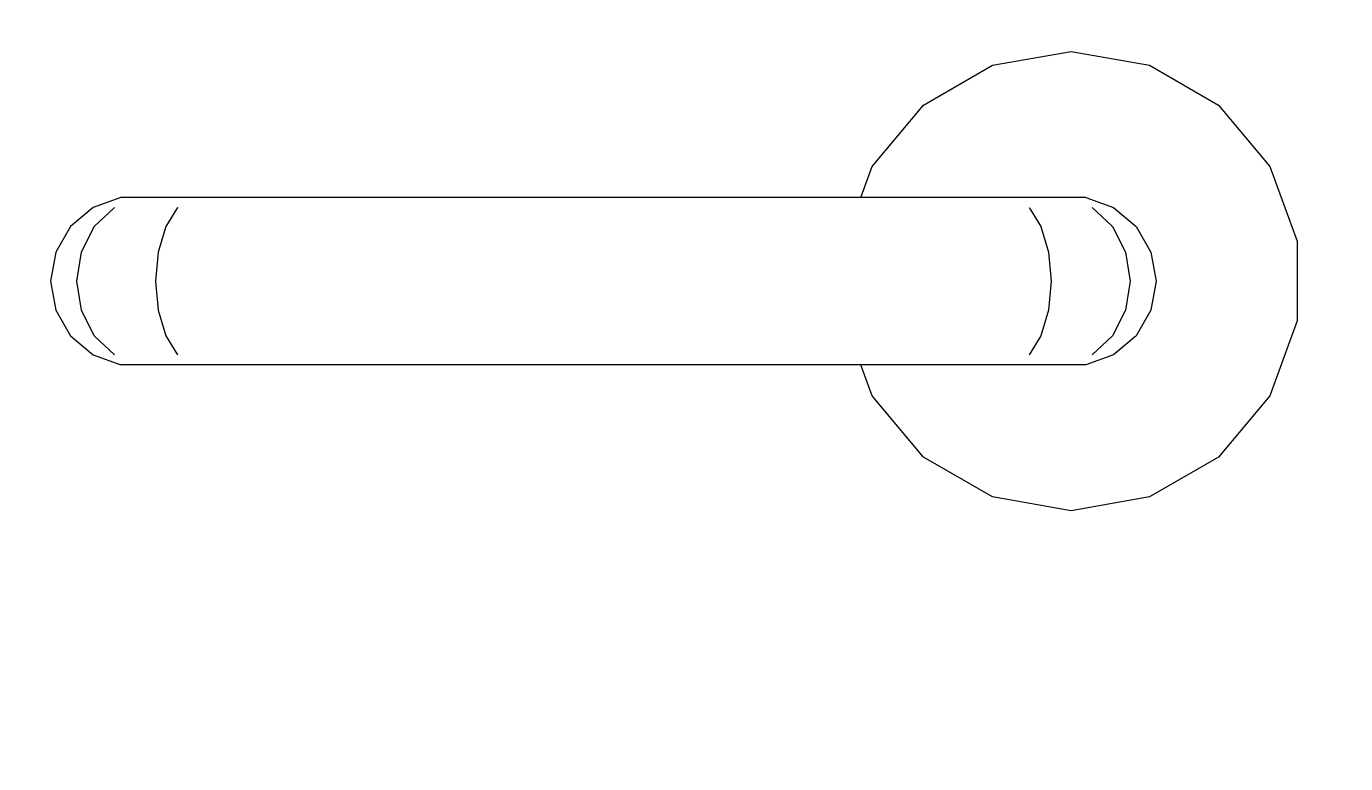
# Model space of a CAD drawing. Header units: millimetres. Extents: x -15634 to 67596, y -3027 to 55843.
# Drawn here: x 23143.5 to 23298.7, y 36338.9 to 36425.6 of the extents above; entities that cross this region are included whole.
import ezdxf

# ---------------------------------------------------------------- set-up
doc = ezdxf.new("R2010")
doc.units = ezdxf.units.MM
doc.header["$MEASUREMENT"] = 0
doc.set_wipeout_variables(frame=1)
doc.linetypes.add('Wipeout_Contour', pattern=[1000, 0, -1000])
doc.layers.add('Dimensioning - General', color=7, linetype='Continuous')
doc.layers.add('Structural - Bearing', color=7, linetype='Continuous')
for name, color, linetype, lineweight, true_color in [('Dimensioning - General_Pen_No__61', 7, 'Continuous', 20, 0x6a6a6a), ('Dimensioning - General_Pen_No__88', 7, 'Continuous', 20, 0xfd4435), ('Structural - Bearing_Pen_No__82', 7, 'Continuous', 20, 0xaaaaaa)]:
    doc.layers.add(name, color=color, linetype=linetype, lineweight=lineweight, true_color=true_color)
doc.styles.add('GENERATED_STYLE_6', font='calibril.ttf')
doc.dimstyles.new('GENERATED_STYLE__3', dxfattribs={"dimtxt": 195.999997, "dimasz": 106.4, "dimexe": 0.18, "dimexo": 0.0625, "dimgap": 0.09, "dimtad": 1, "dimdec": 0, "dimlfac": 0.1, "dimzin": 0, "dimdsep": 46, "dimtxsty": 'GENERATED_STYLE_6', "dimblk": 'ARROWHEAD_2', "dimblk1": 'ARROWHEAD_2', "dimblk2": 'ARROWHEAD_2', "dimcen": 0.09, "dimse1": 1, "dimse2": 1, "dimclrd": 256, "dimclre": 256, "dimclrt": 256, "dimadec": 0, "dimazin": 0, "dimtfac": 1, "dimtdec": 4, "dimtmove": 0, "dimatfit": 3, "dimfxl": 1, "dimtolj": 1, "dimtzin": 0, "dimarcsym": 0})

# ---------------------------------------------------------------- blocks, each defined once
blk = doc.blocks.new('*D59')
at = {"layer": 'Dimensioning - General_Pen_No__61', "color": 251, "linetype": 'Continuous', "lineweight": 20, "true_color": 0x6a6a6a, "transparency": 16777216}
for p, q in [((27454.43, 38036.02), (27594.43, 37955.19)), ((27629.43, 37995.6), (27419.43, 37995.6)), ((27524.43, 35295.6), (27524.43, 37995.6)), ((27454.43, 35336.02), (27594.43, 35255.19)), ((27629.43, 35295.6), (27419.43, 35295.6))]:
    blk.add_line(p, q, dxfattribs=at)
at = {"layer": 'Dimensioning - General_Pen_No__88', "color": 20, "lineweight": 20, "true_color": 0xfd4435, "transparency": 16777216, "char_height": 196, "attachment_point": 7, "rotation": 90, "style": 'GENERATED_STYLE_6'}
for s, insert in [('\\A1;{\\pql;\\fCalibri Light|b0|i0|c0|p34;20}', (27485.23, 37637.36)), ('\\A1;{\\pql;\\fCalibri Light|b0|i0|c0|p34;270}', (27485.23, 36407.27))]:
    blk.add_mtext(s, dxfattribs=dict(at, insert=insert))
blk = doc.blocks.new('ARROWHEAD_2')
at = {"color": 0, "linetype": 'Continuous', "lineweight": 0}
for p, q in [((-0.3781, -0.655), (0.3781, 0.655)), ((0, 0), (-1, 0))]:
    blk.add_line(p, q, dxfattribs=at)
blk = doc.blocks.new('*D107')
at = {"layer": 'Dimensioning - General_Pen_No__61', "color": 251, "linetype": 'Continuous', "lineweight": 20, "true_color": 0x6a6a6a, "transparency": 16777216}
for p, q in [((28004.43, 38036.02), (28144.43, 37955.19)), ((28179.43, 37995.6), (27969.43, 37995.6)), ((28074.43, 35295.6), (28074.43, 37995.6)), ((28004.43, 35336.02), (28144.43, 35255.19)), ((28179.43, 35295.6), (27969.43, 35295.6))]:
    blk.add_line(p, q, dxfattribs=at)
at = {"layer": 'Dimensioning - General_Pen_No__88', "color": 20, "lineweight": 20, "true_color": 0xfd4435, "transparency": 16777216, "char_height": 196, "attachment_point": 7, "rotation": 90, "style": 'GENERATED_STYLE_6'}
for s, insert in [('\\A1;{\\pql;\\fCalibri Light|b0|i0|c0|p34;20}', (28035.23, 37637.36)), ('\\A1;{\\pql;\\fCalibri Light|b0|i0|c0|p34;270}', (28035.23, 36407.27))]:
    blk.add_mtext(s, dxfattribs=dict(at, insert=insert))
blk = doc.blocks.new('*D132')
at = {"layer": 'Dimensioning - General_Pen_No__61', "color": 251, "linetype": 'Continuous', "lineweight": 20, "true_color": 0x6a6a6a, "transparency": 16777216}
for p, q in [((28554.43, 38236.02), (28694.43, 38155.19)), ((28729.43, 38195.6), (28519.43, 38195.6)), ((28624.43, 35295.6), (28624.43, 38195.6)), ((28554.43, 35336.02), (28694.43, 35255.19)), ((28729.43, 35295.6), (28519.43, 35295.6))]:
    blk.add_line(p, q, dxfattribs=at)
at = {"layer": 'Dimensioning - General_Pen_No__88', "color": 20, "lineweight": 20, "true_color": 0xfd4435, "transparency": 16777216, "insert": (28585.23, 36507.27), "char_height": 196, "attachment_point": 7, "rotation": 90, "style": 'GENERATED_STYLE_6'}
blk.add_mtext('\\A1;{\\pql;\\fCalibri Light|b0|i0|c0|p34;290}', dxfattribs=at)
blk = doc.blocks.new('*D155')
at = {"layer": 'Dimensioning - General_Pen_No__61', "color": 251, "linetype": 'Continuous', "lineweight": 20, "true_color": 0x6a6a6a, "transparency": 16777216}
for p, q in [((34964.93, 38036.02), (35104.93, 37955.19)), ((35139.93, 37995.6), (34929.93, 37995.6)), ((35034.93, 35295.6), (35034.93, 37995.6)), ((34964.93, 35336.02), (35104.93, 35255.19)), ((35139.93, 35295.6), (34929.93, 35295.6))]:
    blk.add_line(p, q, dxfattribs=at)
at = {"layer": 'Dimensioning - General_Pen_No__88', "color": 20, "lineweight": 20, "true_color": 0xfd4435, "transparency": 16777216, "char_height": 196, "attachment_point": 7, "rotation": 90, "style": 'GENERATED_STYLE_6'}
for s, insert in [('\\A1;{\\pql;\\fCalibri Light|b0|i0|c0|p34;20}', (34995.73, 37637.36)), ('\\A1;{\\pql;\\fCalibri Light|b0|i0|c0|p34;270}', (34995.73, 36407.27))]:
    blk.add_mtext(s, dxfattribs=dict(at, insert=insert))
blk = doc.blocks.new('*D203')
at = {"layer": 'Dimensioning - General_Pen_No__61', "color": 251, "linetype": 'Continuous', "lineweight": 20, "true_color": 0x6a6a6a, "transparency": 16777216}
for p, q in [((35514.93, 38036.02), (35654.93, 37955.19)), ((35689.93, 37995.6), (35479.93, 37995.6)), ((35584.93, 35295.6), (35584.93, 37995.6)), ((35514.93, 35336.02), (35654.93, 35255.19)), ((35689.93, 35295.6), (35479.93, 35295.6))]:
    blk.add_line(p, q, dxfattribs=at)
at = {"layer": 'Dimensioning - General_Pen_No__88', "color": 20, "lineweight": 20, "true_color": 0xfd4435, "transparency": 16777216, "char_height": 196, "attachment_point": 7, "rotation": 90, "style": 'GENERATED_STYLE_6'}
for s, insert in [('\\A1;{\\pql;\\fCalibri Light|b0|i0|c0|p34;20}', (35545.73, 37637.36)), ('\\A1;{\\pql;\\fCalibri Light|b0|i0|c0|p34;270}', (35545.73, 36407.27))]:
    blk.add_mtext(s, dxfattribs=dict(at, insert=insert))
blk = doc.blocks.new('*D228')
at = {"layer": 'Dimensioning - General_Pen_No__61', "color": 251, "linetype": 'Continuous', "lineweight": 20, "true_color": 0x6a6a6a, "transparency": 16777216}
for p, q in [((36064.93, 38236.02), (36204.93, 38155.19)), ((36239.93, 38195.6), (36029.93, 38195.6)), ((36134.93, 35295.6), (36134.93, 38195.6)), ((36064.93, 35336.02), (36204.93, 35255.19)), ((36239.93, 35295.6), (36029.93, 35295.6))]:
    blk.add_line(p, q, dxfattribs=at)
at = {"layer": 'Dimensioning - General_Pen_No__88', "color": 20, "lineweight": 20, "true_color": 0xfd4435, "transparency": 16777216, "insert": (36095.73, 36507.27), "char_height": 196, "attachment_point": 7, "rotation": 90, "style": 'GENERATED_STYLE_6'}
blk.add_mtext('\\A1;{\\pql;\\fCalibri Light|b0|i0|c0|p34;290}', dxfattribs=at)

msp = doc.modelspace()

# ---------------------------------------------------------------- wipeouts: each hides what was drawn before it
at = {"color": 254, "linetype": 'Wipeout_Contour', "lineweight": 0, "ltscale": 1166346.442412929}
msp.add_wipeout([(23242.98, 36409.1), (23241.66, 36405.45), (23268.1, 36405.45), (23271.37, 36404.26), (23274.03, 36402.03), (23275.76, 36399.02), (23276.37, 36395.6), (23275.76, 36392.18), (23274.03, 36389.18), (23271.37, 36386.94), (23268.1, 36385.76), (23241.66, 36385.76), (23242.98, 36382.1), (23249.01, 36374.92), (23257.13, 36370.23), (23266.37, 36368.6), (23275.6, 36370.23), (23283.72, 36374.92), (23289.75, 36382.1), (23292.96, 36390.92), (23292.96, 36400.29), (23289.75, 36409.1), (23283.72, 36416.29), (23275.6, 36420.98), (23266.37, 36422.6), (23257.13, 36420.98), (23249.01, 36416.29)], dxfattribs=at).dxf.layer = 'Structural - Bearing'

# ---------------------------------------------------------------- next in the draw order: linework, layer by layer
at = {"layer": 'Structural - Bearing_Pen_No__82', "color": 253, "linetype": 'Continuous', "lineweight": 20, "true_color": 0xaaaaaa}
for p, q in [((23257.13, 36420.98), (23266.37, 36422.6)), ((23266.37, 36422.6), (23275.6, 36420.98)), ((23249.01, 36416.29), (23257.13, 36420.98)), ((23275.6, 36420.98), (23283.72, 36416.29)), ((23242.98, 36409.1), (23249.01, 36416.29)), ((23283.72, 36416.29), (23289.75, 36409.1)), ((23289.75, 36409.1), (23292.96, 36400.29)), ((23292.96, 36400.29), (23292.96, 36390.92)), ((23292.96, 36390.92), (23289.75, 36382.1)), ((23249.01, 36374.92), (23242.98, 36382.1)), ((23289.75, 36382.1), (23283.72, 36374.92)), ((23257.13, 36370.23), (23249.01, 36374.92)), ((23283.72, 36374.92), (23275.6, 36370.23)), ((23266.37, 36368.6), (23257.13, 36370.23)), ((23275.6, 36370.23), (23266.37, 36368.6))]:
    msp.add_line(p, q, dxfattribs=at)

# ---------------------------------------------------------------- next in the draw order: wipeouts: each hides what was drawn before it
at = {"color": 254, "linetype": 'Wipeout_Contour', "lineweight": 0, "ltscale": 172823.154089}
msp.add_wipeout([(23265.91, 36405.45), (23268.84, 36404.26), (23271.37, 36404.26), (23268.1, 36405.45)], dxfattribs=at).dxf.layer = 'Structural - Bearing'
at = {"color": 254, "linetype": 'Wipeout_Contour', "lineweight": 0, "ltscale": 172799.113403}
msp.add_wipeout([(23273.32, 36395.6), (23272.78, 36392.18), (23275.76, 36392.18), (23276.37, 36395.6)], dxfattribs=at).dxf.layer = 'Structural - Bearing'

# ---------------------------------------------------------------- next in the draw order: wipeouts: each hides what was drawn before it
at = {"color": 254, "linetype": 'Wipeout_Contour', "lineweight": 0, "ltscale": 172823.436924}
msp.add_wipeout([(23268.84, 36404.26), (23271.23, 36402.03), (23274.03, 36402.03), (23271.37, 36404.26)], dxfattribs=at).dxf.layer = 'Structural - Bearing'
at = {"color": 254, "linetype": 'Wipeout_Contour', "lineweight": 0, "ltscale": 172785.904382}
msp.add_wipeout([(23272.78, 36392.18), (23271.23, 36389.18), (23274.03, 36389.18), (23275.76, 36392.18)], dxfattribs=at).dxf.layer = 'Structural - Bearing'

# ---------------------------------------------------------------- next in the draw order: wipeouts: each hides what was drawn before it
at = {"color": 254, "linetype": 'Wipeout_Contour', "lineweight": 0, "ltscale": 172813.366802}
msp.add_wipeout([(23259.77, 36405.45), (23261.46, 36404.26), (23268.84, 36404.26), (23265.91, 36405.45)], dxfattribs=at).dxf.layer = 'Structural - Bearing'
at = {"color": 254, "linetype": 'Wipeout_Contour', "lineweight": 0, "ltscale": 172819.09166}
msp.add_wipeout([(23271.23, 36402.03), (23272.78, 36399.02), (23275.76, 36399.02), (23274.03, 36402.03)], dxfattribs=at).dxf.layer = 'Structural - Bearing'
at = {"color": 254, "linetype": 'Wipeout_Contour', "lineweight": 0, "ltscale": 172772.589785}
msp.add_wipeout([(23271.23, 36389.18), (23268.84, 36386.94), (23271.37, 36386.94), (23274.03, 36389.18)], dxfattribs=at).dxf.layer = 'Structural - Bearing'

# ---------------------------------------------------------------- next in the draw order: linework, layer by layer
at = {"layer": 'Structural - Bearing_Pen_No__82', "color": 253, "linetype": 'Continuous', "lineweight": 20, "true_color": 0xaaaaaa}
msp.add_line((23268.1, 36405.45), (23265.91, 36405.45), dxfattribs=at)

# ---------------------------------------------------------------- next in the draw order: wipeouts: each hides what was drawn before it
at = {"color": 254, "linetype": 'Wipeout_Contour', "lineweight": 0, "ltscale": 172812.096672}
msp.add_wipeout([(23261.46, 36404.26), (23262.83, 36402.03), (23271.23, 36402.03), (23268.84, 36404.26)], dxfattribs=at).dxf.layer = 'Structural - Bearing'
at = {"color": 254, "linetype": 'Wipeout_Contour', "lineweight": 0, "ltscale": 172810.639069}
msp.add_wipeout([(23275.76, 36399.02), (23272.78, 36399.02), (23273.32, 36395.6), (23276.37, 36395.6)], dxfattribs=at).dxf.layer = 'Structural - Bearing'
at = {"color": 254, "linetype": 'Wipeout_Contour', "lineweight": 0, "ltscale": 172760.778724}
msp.add_wipeout([(23268.84, 36386.94), (23265.91, 36385.76), (23268.1, 36385.76), (23271.37, 36386.94)], dxfattribs=at).dxf.layer = 'Structural - Bearing'

# ---------------------------------------------------------------- next in the draw order: linework, layer by layer
at = {"layer": 'Structural - Bearing_Pen_No__82', "color": 253, "linetype": 'Continuous', "lineweight": 20, "true_color": 0xaaaaaa}
for p, q in [((23268.1, 36405.45), (23271.37, 36404.26)), ((23275.76, 36399.02), (23276.37, 36395.6)), ((23276.37, 36395.6), (23275.76, 36392.18))]:
    msp.add_line(p, q, dxfattribs=at)

# ---------------------------------------------------------------- next in the draw order: wipeouts: each hides what was drawn before it
at = {"color": 254, "linetype": 'Wipeout_Contour', "lineweight": 0, "ltscale": 172796.599626}
msp.add_wipeout([(23259.77, 36405.45), (23251.6, 36405.45), (23252.03, 36404.26), (23261.46, 36404.26)], dxfattribs=at).dxf.layer = 'Structural - Bearing'
at = {"color": 254, "linetype": 'Wipeout_Contour', "lineweight": 0, "ltscale": 172806.595224}
msp.add_wipeout([(23262.83, 36402.03), (23263.73, 36399.02), (23272.78, 36399.02), (23271.23, 36402.03)], dxfattribs=at).dxf.layer = 'Structural - Bearing'
at = {"color": 254, "linetype": 'Wipeout_Contour', "lineweight": 0, "ltscale": 172785.996271}
msp.add_wipeout([(23264.04, 36395.6), (23263.73, 36392.18), (23272.78, 36392.18), (23273.32, 36395.6)], dxfattribs=at).dxf.layer = 'Structural - Bearing'

# ---------------------------------------------------------------- next in the draw order: linework, layer by layer
at = {"layer": 'Structural - Bearing_Pen_No__82', "color": 253, "linetype": 'Continuous', "lineweight": 20, "true_color": 0xaaaaaa}
for p, q in [((23265.91, 36405.45), (23259.77, 36405.45)), ((23268.84, 36404.26), (23271.23, 36402.03)), ((23271.37, 36404.26), (23274.03, 36402.03)), ((23275.76, 36392.18), (23274.03, 36389.18))]:
    msp.add_line(p, q, dxfattribs=at)

# ---------------------------------------------------------------- next in the draw order: wipeouts: each hides what was drawn before it
at = {"color": 254, "linetype": 'Wipeout_Contour', "lineweight": 0, "ltscale": 172792.888444}
msp.add_wipeout([(23261.46, 36404.26), (23252.03, 36404.26), (23252.38, 36402.03), (23262.83, 36402.03)], dxfattribs=at).dxf.layer = 'Structural - Bearing'
at = {"color": 254, "linetype": 'Wipeout_Contour', "lineweight": 0, "ltscale": 172797.522804}
msp.add_wipeout([(23272.78, 36399.02), (23263.73, 36399.02), (23264.04, 36395.6), (23273.32, 36395.6)], dxfattribs=at).dxf.layer = 'Structural - Bearing'
at = {"color": 254, "linetype": 'Wipeout_Contour', "lineweight": 0, "ltscale": 172773.405567}
msp.add_wipeout([(23263.73, 36392.18), (23262.83, 36389.18), (23271.23, 36389.18), (23272.78, 36392.18)], dxfattribs=at).dxf.layer = 'Structural - Bearing'

# ---------------------------------------------------------------- next in the draw order: linework, layer by layer
at = {"layer": 'Structural - Bearing_Pen_No__82', "color": 253, "linetype": 'Continuous', "lineweight": 20, "true_color": 0xaaaaaa}
for p, q in [((23271.23, 36402.03), (23272.78, 36399.02)), ((23274.03, 36402.03), (23275.76, 36399.02)), ((23272.78, 36399.02), (23273.32, 36395.6)), ((23273.32, 36395.6), (23272.78, 36392.18))]:
    msp.add_line(p, q, dxfattribs=at)

# ---------------------------------------------------------------- next in the draw order: wipeouts: each hides what was drawn before it
at = {"color": 254, "linetype": 'Wipeout_Contour', "lineweight": 0, "ltscale": 172700.083673}
msp.add_wipeout([(23251.6, 36405.45), (23171.14, 36405.45), (23170.71, 36404.26), (23252.03, 36404.26)], dxfattribs=at).dxf.layer = 'Structural - Bearing'
at = {"color": 254, "linetype": 'Wipeout_Contour', "lineweight": 0, "ltscale": 172785.574819}
msp.add_wipeout([(23262.83, 36402.03), (23252.38, 36402.03), (23252.6, 36399.02), (23263.73, 36399.02)], dxfattribs=at).dxf.layer = 'Structural - Bearing'
at = {"color": 254, "linetype": 'Wipeout_Contour', "lineweight": 0, "ltscale": 172764.01094}
msp.add_wipeout([(23264.04, 36395.6), (23252.68, 36395.6), (23252.6, 36392.18), (23263.73, 36392.18)], dxfattribs=at).dxf.layer = 'Structural - Bearing'
at = {"color": 254, "linetype": 'Wipeout_Contour', "lineweight": 0, "ltscale": 172761.246219}
msp.add_wipeout([(23262.83, 36389.18), (23261.46, 36386.94), (23268.84, 36386.94), (23271.23, 36389.18)], dxfattribs=at).dxf.layer = 'Structural - Bearing'

# ---------------------------------------------------------------- next in the draw order: linework, layer by layer
at = {"layer": 'Structural - Bearing_Pen_No__82', "color": 253, "linetype": 'Continuous', "lineweight": 20, "true_color": 0xaaaaaa}
for p, q in [((23241.66, 36405.45), (23242.98, 36409.1)), ((23259.77, 36405.45), (23251.6, 36405.45)), ((23261.46, 36404.26), (23262.83, 36402.03)), ((23272.78, 36392.18), (23271.23, 36389.18)), ((23274.03, 36389.18), (23271.37, 36386.94))]:
    msp.add_line(p, q, dxfattribs=at)

# ---------------------------------------------------------------- next in the draw order: wipeouts: each hides what was drawn before it
at = {"color": 254, "linetype": 'Wipeout_Contour', "lineweight": 0, "ltscale": 172694.31697}
msp.add_wipeout([(23252.03, 36404.26), (23170.71, 36404.26), (23170.36, 36402.03), (23252.38, 36402.03)], dxfattribs=at).dxf.layer = 'Structural - Bearing'
at = {"color": 254, "linetype": 'Wipeout_Contour', "lineweight": 0, "ltscale": 172775.538924}
msp.add_wipeout([(23263.73, 36399.02), (23252.6, 36399.02), (23252.68, 36395.6), (23264.04, 36395.6)], dxfattribs=at).dxf.layer = 'Structural - Bearing'
at = {"color": 254, "linetype": 'Wipeout_Contour', "lineweight": 0, "ltscale": 172752.381165}
msp.add_wipeout([(23263.73, 36392.18), (23252.6, 36392.18), (23252.38, 36389.18), (23262.83, 36389.18)], dxfattribs=at).dxf.layer = 'Structural - Bearing'
at = {"color": 254, "linetype": 'Wipeout_Contour', "lineweight": 0, "ltscale": 172750.987917}
msp.add_wipeout([(23261.46, 36386.94), (23259.77, 36385.76), (23265.91, 36385.76), (23268.84, 36386.94)], dxfattribs=at).dxf.layer = 'Structural - Bearing'

# ---------------------------------------------------------------- next in the draw order: linework, layer by layer
at = {"layer": 'Structural - Bearing_Pen_No__82', "color": 253, "linetype": 'Continuous', "lineweight": 20, "true_color": 0xaaaaaa}
for p, q in [((23262.83, 36402.03), (23263.73, 36399.02)), ((23263.73, 36399.02), (23264.04, 36395.6)), ((23264.04, 36395.6), (23263.73, 36392.18)), ((23271.23, 36389.18), (23268.84, 36386.94)), ((23268.1, 36385.76), (23265.91, 36385.76)), ((23271.37, 36386.94), (23268.1, 36385.76))]:
    msp.add_line(p, q, dxfattribs=at)

# ---------------------------------------------------------------- next in the draw order: wipeouts: each hides what was drawn before it
at = {"color": 254, "linetype": 'Wipeout_Contour', "lineweight": 0, "ltscale": 172603.595439}
msp.add_wipeout([(23171.14, 36405.45), (23162.97, 36405.45), (23161.28, 36404.26), (23170.71, 36404.26)], dxfattribs=at).dxf.layer = 'Structural - Bearing'
at = {"color": 254, "linetype": 'Wipeout_Contour', "lineweight": 0, "ltscale": 172685.481212}
msp.add_wipeout([(23252.38, 36402.03), (23170.36, 36402.03), (23170.13, 36399.02), (23252.6, 36399.02)], dxfattribs=at).dxf.layer = 'Structural - Bearing'
at = {"color": 254, "linetype": 'Wipeout_Contour', "lineweight": 0, "ltscale": 172663.107554}
msp.add_wipeout([(23252.68, 36395.6), (23170.05, 36395.6), (23170.13, 36392.18), (23252.6, 36392.18)], dxfattribs=at).dxf.layer = 'Structural - Bearing'
at = {"color": 254, "linetype": 'Wipeout_Contour', "lineweight": 0, "ltscale": 172742.032383}
msp.add_wipeout([(23262.83, 36389.18), (23252.38, 36389.18), (23252.03, 36386.94), (23261.46, 36386.94)], dxfattribs=at).dxf.layer = 'Structural - Bearing'

# ---------------------------------------------------------------- next in the draw order: linework, layer by layer
at = {"layer": 'Structural - Bearing_Pen_No__82', "color": 253, "linetype": 'Continuous', "lineweight": 20, "true_color": 0xaaaaaa}
for p, q in [((23251.6, 36405.45), (23171.14, 36405.45)), ((23263.73, 36392.18), (23262.83, 36389.18))]:
    msp.add_line(p, q, dxfattribs=at)

# ---------------------------------------------------------------- next in the draw order: wipeouts: each hides what was drawn before it
at = {"color": 254, "linetype": 'Wipeout_Contour', "lineweight": 0, "ltscale": 172595.777162}
msp.add_wipeout([(23170.71, 36404.26), (23161.28, 36404.26), (23159.9, 36402.03), (23170.36, 36402.03)], dxfattribs=at).dxf.layer = 'Structural - Bearing'
at = {"color": 254, "linetype": 'Wipeout_Contour', "lineweight": 0, "ltscale": 172674.642264}
msp.add_wipeout([(23252.6, 36399.02), (23170.13, 36399.02), (23170.05, 36395.6), (23252.68, 36395.6)], dxfattribs=at).dxf.layer = 'Structural - Bearing'
at = {"color": 254, "linetype": 'Wipeout_Contour', "lineweight": 0, "ltscale": 172652.26834}
msp.add_wipeout([(23252.6, 36392.18), (23170.13, 36392.18), (23170.36, 36389.18), (23252.38, 36389.18)], dxfattribs=at).dxf.layer = 'Structural - Bearing'
at = {"color": 254, "linetype": 'Wipeout_Contour', "lineweight": 0, "ltscale": 172734.214713}
msp.add_wipeout([(23261.46, 36386.94), (23252.03, 36386.94), (23251.6, 36385.76), (23259.77, 36385.76)], dxfattribs=at).dxf.layer = 'Structural - Bearing'

# ---------------------------------------------------------------- next in the draw order: linework, layer by layer
at = {"layer": 'Structural - Bearing_Pen_No__82', "color": 253, "linetype": 'Continuous', "lineweight": 20, "true_color": 0xaaaaaa}
for p, q in [((23262.83, 36389.18), (23261.46, 36386.94)), ((23265.91, 36385.76), (23259.77, 36385.76))]:
    msp.add_line(p, q, dxfattribs=at)

# ---------------------------------------------------------------- next in the draw order: wipeouts: each hides what was drawn before it
at = {"color": 254, "linetype": 'Wipeout_Contour', "lineweight": 0, "ltscale": 172586.877873}
msp.add_wipeout([(23156.82, 36405.45), (23153.89, 36404.26), (23161.28, 36404.26), (23162.97, 36405.45)], dxfattribs=at).dxf.layer = 'Structural - Bearing'
at = {"color": 254, "linetype": 'Wipeout_Contour', "lineweight": 0, "ltscale": 172585.422273}
msp.add_wipeout([(23170.36, 36402.03), (23159.9, 36402.03), (23159, 36399.02), (23170.13, 36399.02)], dxfattribs=at).dxf.layer = 'Structural - Bearing'
at = {"color": 254, "linetype": 'Wipeout_Contour', "lineweight": 0, "ltscale": 172562.240434}
msp.add_wipeout([(23170.05, 36395.6), (23158.69, 36395.6), (23159, 36392.18), (23170.13, 36392.18)], dxfattribs=at).dxf.layer = 'Structural - Bearing'
at = {"color": 254, "linetype": 'Wipeout_Contour', "lineweight": 0, "ltscale": 172643.431897}
msp.add_wipeout([(23252.38, 36389.18), (23170.36, 36389.18), (23170.71, 36386.94), (23252.03, 36386.94)], dxfattribs=at).dxf.layer = 'Structural - Bearing'

# ---------------------------------------------------------------- next in the draw order: linework, layer by layer
at = {"layer": 'Structural - Bearing_Pen_No__82', "color": 253, "linetype": 'Continuous', "lineweight": 20, "true_color": 0xaaaaaa}
msp.add_line((23171.14, 36405.45), (23162.97, 36405.45), dxfattribs=at)

# ---------------------------------------------------------------- next in the draw order: wipeouts: each hides what was drawn before it
at = {"color": 254, "linetype": 'Wipeout_Contour', "lineweight": 0, "ltscale": 172576.627506}
msp.add_wipeout([(23153.89, 36404.26), (23151.51, 36402.03), (23159.9, 36402.03), (23161.28, 36404.26)], dxfattribs=at).dxf.layer = 'Structural - Bearing'
at = {"color": 254, "linetype": 'Wipeout_Contour', "lineweight": 0, "ltscale": 172573.781868}
msp.add_wipeout([(23170.13, 36399.02), (23159, 36399.02), (23158.69, 36395.6), (23170.05, 36395.6)], dxfattribs=at).dxf.layer = 'Structural - Bearing'
at = {"color": 254, "linetype": 'Wipeout_Contour', "lineweight": 0, "ltscale": 172552.190185}
msp.add_wipeout([(23170.13, 36392.18), (23159, 36392.18), (23159.9, 36389.18), (23170.36, 36389.18)], dxfattribs=at).dxf.layer = 'Structural - Bearing'
at = {"color": 254, "linetype": 'Wipeout_Contour', "lineweight": 0, "ltscale": 172637.663891}
msp.add_wipeout([(23252.03, 36386.94), (23170.71, 36386.94), (23171.14, 36385.76), (23251.6, 36385.76)], dxfattribs=at).dxf.layer = 'Structural - Bearing'

# ---------------------------------------------------------------- next in the draw order: linework, layer by layer
at = {"layer": 'Structural - Bearing_Pen_No__82', "color": 253, "linetype": 'Continuous', "lineweight": 20, "true_color": 0xaaaaaa}
for p, q in [((23242.98, 36382.1), (23241.66, 36385.76)), ((23259.77, 36385.76), (23251.6, 36385.76))]:
    msp.add_line(p, q, dxfattribs=at)

# ---------------------------------------------------------------- next in the draw order: wipeouts: each hides what was drawn before it
at = {"color": 254, "linetype": 'Wipeout_Contour', "lineweight": 0, "ltscale": 172577.122967}
msp.add_wipeout([(23154.63, 36405.45), (23151.37, 36404.26), (23153.89, 36404.26), (23156.82, 36405.45)], dxfattribs=at).dxf.layer = 'Structural - Bearing'
at = {"color": 254, "linetype": 'Wipeout_Contour', "lineweight": 0, "ltscale": 172564.467367}
msp.add_wipeout([(23151.51, 36402.03), (23149.95, 36399.02), (23159, 36399.02), (23159.9, 36402.03)], dxfattribs=at).dxf.layer = 'Structural - Bearing'
at = {"color": 254, "linetype": 'Wipeout_Contour', "lineweight": 0, "ltscale": 172540.324373}
msp.add_wipeout([(23158.69, 36395.6), (23149.41, 36395.6), (23149.95, 36392.18), (23159, 36392.18)], dxfattribs=at).dxf.layer = 'Structural - Bearing'
at = {"color": 254, "linetype": 'Wipeout_Contour', "lineweight": 0, "ltscale": 172544.863081}
msp.add_wipeout([(23170.36, 36389.18), (23159.9, 36389.18), (23161.28, 36386.94), (23170.71, 36386.94)], dxfattribs=at).dxf.layer = 'Structural - Bearing'

# ---------------------------------------------------------------- next in the draw order: linework, layer by layer
at = {"layer": 'Structural - Bearing_Pen_No__82', "color": 253, "linetype": 'Continuous', "lineweight": 20, "true_color": 0xaaaaaa}
for p, q in [((23156.82, 36405.45), (23154.63, 36405.45)), ((23162.97, 36405.45), (23156.82, 36405.45)), ((23161.28, 36404.26), (23159.9, 36402.03))]:
    msp.add_line(p, q, dxfattribs=at)

# ---------------------------------------------------------------- next in the draw order: wipeouts: each hides what was drawn before it
at = {"color": 254, "linetype": 'Wipeout_Contour', "lineweight": 0, "ltscale": 172565.3263}
msp.add_wipeout([(23151.37, 36404.26), (23148.71, 36402.03), (23151.51, 36402.03), (23153.89, 36404.26)], dxfattribs=at).dxf.layer = 'Structural - Bearing'
at = {"color": 254, "linetype": 'Wipeout_Contour', "lineweight": 0, "ltscale": 172551.867258}
msp.add_wipeout([(23149.95, 36399.02), (23149.41, 36395.6), (23158.69, 36395.6), (23159, 36399.02)], dxfattribs=at).dxf.layer = 'Structural - Bearing'
at = {"color": 254, "linetype": 'Wipeout_Contour', "lineweight": 0, "ltscale": 172531.231283}
msp.add_wipeout([(23149.95, 36392.18), (23151.51, 36389.18), (23159.9, 36389.18), (23159, 36392.18)], dxfattribs=at).dxf.layer = 'Structural - Bearing'
at = {"color": 254, "linetype": 'Wipeout_Contour', "lineweight": 0, "ltscale": 172541.140791}
msp.add_wipeout([(23170.71, 36386.94), (23161.28, 36386.94), (23162.97, 36385.76), (23171.14, 36385.76)], dxfattribs=at).dxf.layer = 'Structural - Bearing'

# ---------------------------------------------------------------- next in the draw order: linework, layer by layer
at = {"layer": 'Structural - Bearing_Pen_No__82', "color": 253, "linetype": 'Continuous', "lineweight": 20, "true_color": 0xaaaaaa}
for p, q in [((23154.63, 36405.45), (23151.37, 36404.26)), ((23159.9, 36402.03), (23159, 36399.02)), ((23159, 36399.02), (23158.69, 36395.6)), ((23158.69, 36395.6), (23159, 36392.18)), ((23251.6, 36385.76), (23171.14, 36385.76))]:
    msp.add_line(p, q, dxfattribs=at)

# ---------------------------------------------------------------- next in the draw order: wipeouts: each hides what was drawn before it
at = {"color": 254, "linetype": 'Wipeout_Contour', "lineweight": 0, "ltscale": 172552.015199}
msp.add_wipeout([(23148.71, 36402.03), (23146.97, 36399.02), (23149.95, 36399.02), (23151.51, 36402.03)], dxfattribs=at).dxf.layer = 'Structural - Bearing'
at = {"color": 254, "linetype": 'Wipeout_Contour', "lineweight": 0, "ltscale": 172527.254386}
msp.add_wipeout([(23146.37, 36395.6), (23146.97, 36392.18), (23149.95, 36392.18), (23149.41, 36395.6)], dxfattribs=at).dxf.layer = 'Structural - Bearing'
at = {"color": 254, "linetype": 'Wipeout_Contour', "lineweight": 0, "ltscale": 172525.707819}
msp.add_wipeout([(23151.51, 36389.18), (23153.89, 36386.94), (23161.28, 36386.94), (23159.9, 36389.18)], dxfattribs=at).dxf.layer = 'Structural - Bearing'

# ---------------------------------------------------------------- next in the draw order: linework, layer by layer
at = {"layer": 'Structural - Bearing_Pen_No__82', "color": 253, "linetype": 'Continuous', "lineweight": 20, "true_color": 0xaaaaaa}
for p, q in [((23151.37, 36404.26), (23148.71, 36402.03)), ((23153.89, 36404.26), (23151.51, 36402.03)), ((23159, 36392.18), (23159.9, 36389.18))]:
    msp.add_line(p, q, dxfattribs=at)

# ---------------------------------------------------------------- next in the draw order: wipeouts: each hides what was drawn before it
at = {"color": 254, "linetype": 'Wipeout_Contour', "lineweight": 0, "ltscale": 172538.798137}
msp.add_wipeout([(23146.97, 36399.02), (23146.37, 36395.6), (23149.41, 36395.6), (23149.95, 36399.02)], dxfattribs=at).dxf.layer = 'Structural - Bearing'
at = {"color": 254, "linetype": 'Wipeout_Contour', "lineweight": 0, "ltscale": 172518.776737}
msp.add_wipeout([(23146.97, 36392.18), (23148.71, 36389.18), (23151.51, 36389.18), (23149.95, 36392.18)], dxfattribs=at).dxf.layer = 'Structural - Bearing'
at = {"color": 254, "linetype": 'Wipeout_Contour', "lineweight": 0, "ltscale": 172524.417201}
msp.add_wipeout([(23161.28, 36386.94), (23153.89, 36386.94), (23156.82, 36385.76), (23162.97, 36385.76)], dxfattribs=at).dxf.layer = 'Structural - Bearing'

# ---------------------------------------------------------------- next in the draw order: linework, layer by layer
at = {"layer": 'Structural - Bearing_Pen_No__82', "color": 253, "linetype": 'Continuous', "lineweight": 20, "true_color": 0xaaaaaa}
for p, q in [((23148.71, 36402.03), (23146.97, 36399.02)), ((23151.51, 36402.03), (23149.95, 36399.02)), ((23146.97, 36399.02), (23146.37, 36395.6)), ((23149.95, 36399.02), (23149.41, 36395.6)), ((23146.37, 36395.6), (23146.97, 36392.18)), ((23149.41, 36395.6), (23149.95, 36392.18)), ((23159.9, 36389.18), (23161.28, 36386.94)), ((23171.14, 36385.76), (23162.97, 36385.76))]:
    msp.add_line(p, q, dxfattribs=at)

# ---------------------------------------------------------------- next in the draw order: wipeouts: each hides what was drawn before it
at = {"color": 254, "linetype": 'Wipeout_Contour', "lineweight": 0, "ltscale": 172514.403302}
msp.add_wipeout([(23148.71, 36389.18), (23151.37, 36386.94), (23153.89, 36386.94), (23151.51, 36389.18)], dxfattribs=at).dxf.layer = 'Structural - Bearing'

# ---------------------------------------------------------------- next in the draw order: linework, layer by layer
at = {"layer": 'Structural - Bearing_Pen_No__82', "color": 253, "linetype": 'Continuous', "lineweight": 20, "true_color": 0xaaaaaa}
for p, q in [((23146.97, 36392.18), (23148.71, 36389.18)), ((23149.95, 36392.18), (23151.51, 36389.18))]:
    msp.add_line(p, q, dxfattribs=at)

# ---------------------------------------------------------------- next in the draw order: wipeouts: each hides what was drawn before it
at = {"color": 254, "linetype": 'Wipeout_Contour', "lineweight": 0, "ltscale": 172514.658777}
msp.add_wipeout([(23151.37, 36386.94), (23154.63, 36385.76), (23156.82, 36385.76), (23153.89, 36386.94)], dxfattribs=at).dxf.layer = 'Structural - Bearing'

# ---------------------------------------------------------------- next in the draw order: linework, layer by layer
at = {"layer": 'Structural - Bearing_Pen_No__82', "color": 253, "linetype": 'Continuous', "lineweight": 20, "true_color": 0xaaaaaa}
for p, q in [((23148.71, 36389.18), (23151.37, 36386.94)), ((23151.51, 36389.18), (23153.89, 36386.94)), ((23151.37, 36386.94), (23154.63, 36385.76)), ((23156.82, 36385.76), (23154.63, 36385.76)), ((23162.97, 36385.76), (23156.82, 36385.76))]:
    msp.add_line(p, q, dxfattribs=at)

# ---------------------------------------------------------------- next in the draw order: dimensions: what is measured, and where the dimension line sits
at = {"layer": 'Dimensioning - General', "color": 251, "linetype": 'Continuous', "lineweight": 20, "true_color": 0x6a6a6a}
for base, p1, p2, picture, middle in [((28624.43, 38195.6), (2086.67, 35295.6), (2113.03, 38195.6), '*D132', (28487.23, 36731.4)), ((36134.93, 38195.6), (9597.17, 35295.6), (9623.52, 38195.6), '*D228', (35997.73, 36731.4)), ((28074.43, 37995.6), (-334.49, 35295.6), (-239.32, 37995.6), '*D107', (27937.23, 36631.4)), ((27524.43, 37995.6), (129.07, 35295.6), (155.83, 37995.6), '*D59', (27387.23, 36631.4)), ((35584.93, 37995.6), (7176.01, 35295.6), (7271.18, 37995.6), '*D203', (35447.73, 36631.4)), ((35034.93, 37995.6), (7639.57, 35295.6), (7666.33, 37995.6), '*D155', (34897.73, 36631.4))]:
    dim = msp.add_linear_dim(base=base, p1=p1, p2=p2, angle=90, dimstyle='GENERATED_STYLE__3', dxfattribs=at)
    dim.commit()
    dim.dimension.update_dxf_attribs({"geometry": picture, "text_midpoint": middle, "dimtype": 160, "text_rotation": 90})

doc.saveas('drawing.dxf')
